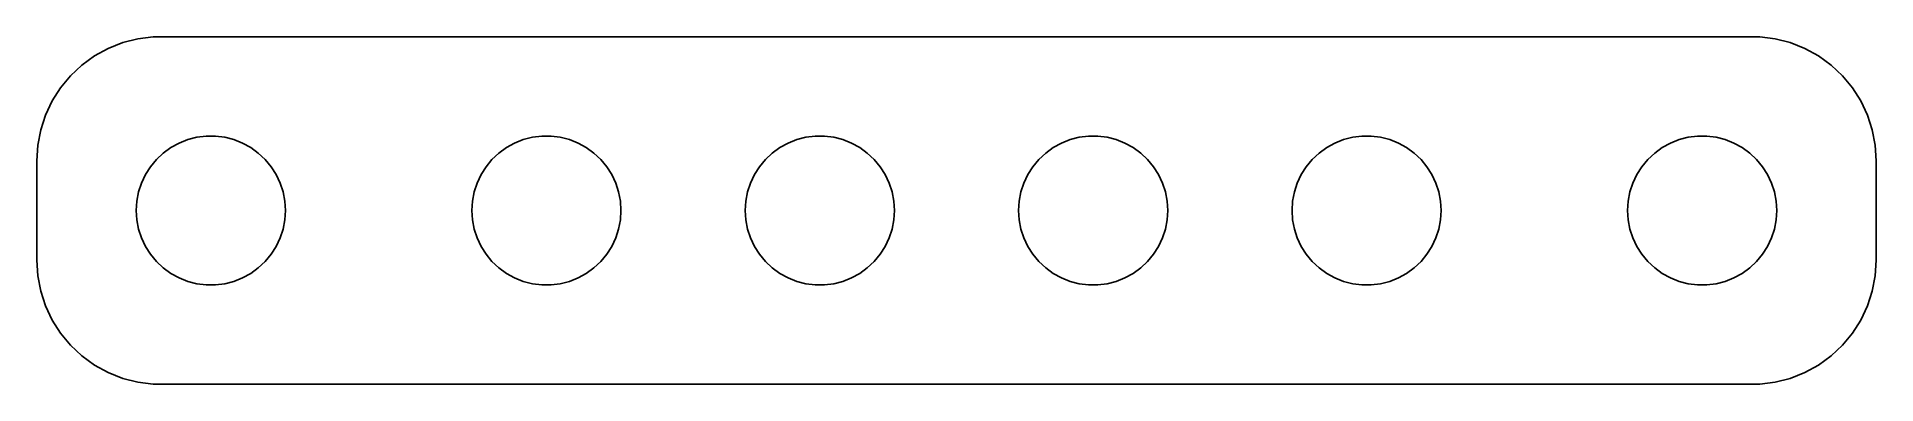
# Model space of a CAD drawing. Header units: metres. Extents: x -37 to 37, y -7 to 7.
import ezdxf

# ---------------------------------------------------------------- set-up
doc = ezdxf.new("R2010")
doc.units = ezdxf.units.M

msp = doc.modelspace()

# ---------------------------------------------------------------- linework, layer by layer
for p, q in [((-33.5451, 6.75528), (-34.1289, 6.52412)), ((-32.9369, 6.91142), (-33.5451, 6.75528)), ((-32.3139, 6.99013), (-32.9369, 6.91142)), ((32.3139, 6.99013), (-32.3139, 6.99013)), ((32.9369, 6.91142), (32.3139, 6.99013)), ((33.5451, 6.75528), (32.9369, 6.91142)), ((34.1289, 6.52412), (33.5451, 6.75528)), ((-34.6791, 6.22163), (-35.1871, 5.85255)), ((-34.1289, 6.52412), (-34.6791, 6.22163)), ((34.6791, 6.22163), (34.1289, 6.52412)), ((35.1871, 5.85255), (34.6791, 6.22163)), ((-35.6448, 5.42273), (-36.0451, 4.93892)), ((-35.1871, 5.85255), (-35.6448, 5.42273)), ((35.6448, 5.42273), (35.1871, 5.85255)), ((36.0451, 4.93892), (35.6448, 5.42273)), ((-36.0451, 4.93892), (-36.3815, 4.40877)), ((36.3815, 4.40877), (36.0451, 4.93892)), ((-36.6489, 3.84062), (-36.8429, 3.24344)), ((-36.3815, 4.40877), (-36.6489, 3.84062)), ((36.6489, 3.84062), (36.3815, 4.40877)), ((36.8429, 3.24344), (36.6489, 3.84062)), ((-36.8429, 3.24344), (-36.9606, 2.62666)), ((-30.5621, 2.94685), (-30.1884, 2.99408)), ((-30.1884, 2.99408), (-29.8116, 2.99408)), ((-29.8116, 2.99408), (-29.4379, 2.94685)), ((-17.0621, 2.94685), (-16.6884, 2.99408)), ((-16.6884, 2.99408), (-16.3116, 2.99408)), ((-16.3116, 2.99408), (-15.9379, 2.94685)), ((-6.06213, 2.94685), (-5.68837, 2.99408)), ((-5.68837, 2.99408), (-5.31161, 2.99408)), ((-5.31161, 2.99408), (-4.93785, 2.94685)), ((4.93785, 2.94685), (5.31161, 2.99408)), ((5.31161, 2.99408), (5.68837, 2.99408)), ((5.68837, 2.99408), (6.06213, 2.94685)), ((15.9379, 2.94685), (16.3116, 2.99408)), ((16.3116, 2.99408), (16.6884, 2.99408)), ((16.6884, 2.99408), (17.0621, 2.94685)), ((29.4379, 2.94685), (29.8116, 2.99408)), ((29.8116, 2.99408), (30.1884, 2.99408)), ((30.1884, 2.99408), (30.5621, 2.94685)), ((36.9606, 2.62666), (36.8429, 3.24344)), ((-36.9606, 2.62666), (-37, 2)), ((-32.1869, 2.05363), (-31.9123, 2.31154)), ((-31.9123, 2.31154), (-31.6075, 2.53297)), ((-31.6075, 2.53297), (-31.2773, 2.71448)), ((-31.2773, 2.71448), (-30.927, 2.85316)), ((-30.927, 2.85316), (-30.5621, 2.94685)), ((-29.4379, 2.94685), (-29.0729, 2.85316)), ((-29.0729, 2.85316), (-28.7227, 2.71448)), ((-28.7227, 2.71448), (-28.3925, 2.53297)), ((-28.3925, 2.53297), (-28.0877, 2.31154)), ((-28.0877, 2.31154), (-27.8131, 2.05363)), ((-18.6869, 2.05363), (-18.4123, 2.31154)), ((-18.4123, 2.31154), (-18.1075, 2.53297)), ((-18.1075, 2.53297), (-17.7773, 2.71448)), ((-17.7773, 2.71448), (-17.427, 2.85316)), ((-17.427, 2.85316), (-17.0621, 2.94685)), ((-15.9379, 2.94685), (-15.5729, 2.85316)), ((-15.5729, 2.85316), (-15.2227, 2.71448)), ((-15.2227, 2.71448), (-14.8925, 2.53297)), ((-14.8925, 2.53297), (-14.5877, 2.31154)), ((-14.5877, 2.31154), (-14.3131, 2.05363)), ((-7.6869, 2.05363), (-7.41226, 2.31154)), ((-7.41226, 2.31154), (-7.10747, 2.53297)), ((-7.10747, 2.53297), (-6.77733, 2.71448)), ((-6.77733, 2.71448), (-6.42705, 2.85316)), ((-6.42705, 2.85316), (-6.06213, 2.94685)), ((-4.93785, 2.94685), (-4.57294, 2.85316)), ((-4.57294, 2.85316), (-4.22266, 2.71448)), ((-4.22266, 2.71448), (-3.89252, 2.53297)), ((-3.89252, 2.53297), (-3.58772, 2.31154)), ((-3.58772, 2.31154), (-3.31308, 2.05363)), ((3.31308, 2.05363), (3.58772, 2.31154)), ((3.58772, 2.31154), (3.89252, 2.53297)), ((3.89252, 2.53297), (4.22266, 2.71448)), ((4.22266, 2.71448), (4.57294, 2.85316)), ((4.57294, 2.85316), (4.93785, 2.94685)), ((6.06213, 2.94685), (6.42705, 2.85316)), ((6.42705, 2.85316), (6.77733, 2.71448)), ((6.77733, 2.71448), (7.10747, 2.53297)), ((7.10747, 2.53297), (7.41226, 2.31154)), ((7.41226, 2.31154), (7.6869, 2.05363)), ((14.3131, 2.05363), (14.5877, 2.31154)), ((14.5877, 2.31154), (14.8925, 2.53297)), ((14.8925, 2.53297), (15.2227, 2.71448)), ((15.2227, 2.71448), (15.5729, 2.85316)), ((15.5729, 2.85316), (15.9379, 2.94685)), ((17.0621, 2.94685), (17.427, 2.85316)), ((17.427, 2.85316), (17.7773, 2.71448)), ((17.7773, 2.71448), (18.1075, 2.53297)), ((18.1075, 2.53297), (18.4123, 2.31154)), ((18.4123, 2.31154), (18.6869, 2.05363)), ((27.8131, 2.05363), (28.0877, 2.31154)), ((28.0877, 2.31154), (28.3925, 2.53297)), ((28.3925, 2.53297), (28.7227, 2.71448)), ((28.7227, 2.71448), (29.0729, 2.85316)), ((29.0729, 2.85316), (29.4379, 2.94685)), ((30.5621, 2.94685), (30.927, 2.85316)), ((30.927, 2.85316), (31.2773, 2.71448)), ((31.2773, 2.71448), (31.6075, 2.53297)), ((31.6075, 2.53297), (31.9123, 2.31154)), ((31.9123, 2.31154), (32.1869, 2.05363)), ((37, 2), (36.9606, 2.62666)), ((-37, 2), (-37, -2)), ((-32.6289, 1.44525), (-32.427, 1.76335)), ((-32.427, 1.76335), (-32.1869, 2.05363)), ((-27.8131, 2.05363), (-27.5729, 1.76335)), ((-27.5729, 1.76335), (-27.3711, 1.44525)), ((-19.1289, 1.44525), (-18.927, 1.76335)), ((-18.927, 1.76335), (-18.6869, 2.05363)), ((-14.3131, 2.05363), (-14.0729, 1.76335)), ((-14.0729, 1.76335), (-13.8711, 1.44525)), ((-8.12891, 1.44525), (-7.92705, 1.76335)), ((-7.92705, 1.76335), (-7.6869, 2.05363)), ((-3.31308, 2.05363), (-3.07294, 1.76335)), ((-3.07294, 1.76335), (-2.87108, 1.44525)), ((2.87108, 1.44525), (3.07294, 1.76335)), ((3.07294, 1.76335), (3.31308, 2.05363)), ((7.6869, 2.05363), (7.92705, 1.76335)), ((7.92705, 1.76335), (8.12891, 1.44525)), ((13.8711, 1.44525), (14.0729, 1.76335)), ((14.0729, 1.76335), (14.3131, 2.05363)), ((18.6869, 2.05363), (18.927, 1.76335)), ((18.927, 1.76335), (19.1289, 1.44525)), ((27.3711, 1.44525), (27.5729, 1.76335)), ((27.5729, 1.76335), (27.8131, 2.05363)), ((32.1869, 2.05363), (32.427, 1.76335)), ((32.427, 1.76335), (32.6289, 1.44525)), ((37, -2), (37, 2)), ((-32.9763, 0.375992), (-32.9057, 0.746063)), ((-32.9057, 0.746063), (-32.7893, 1.10437)), ((-32.7893, 1.10437), (-32.6289, 1.44525)), ((-27.3711, 1.44525), (-27.2107, 1.10437)), ((-27.2107, 1.10437), (-27.0942, 0.746063)), ((-27.0942, 0.746063), (-27.0237, 0.375992)), ((-19.4763, 0.375992), (-19.4057, 0.746063)), ((-19.4057, 0.746063), (-19.2893, 1.10437)), ((-19.2893, 1.10437), (-19.1289, 1.44525)), ((-13.8711, 1.44525), (-13.7107, 1.10437)), ((-13.7107, 1.10437), (-13.5942, 0.746063)), ((-13.5942, 0.746063), (-13.5237, 0.375992)), ((-8.47633, 0.375992), (-8.40575, 0.746063)), ((-8.40575, 0.746063), (-8.28932, 1.10437)), ((-8.28932, 1.10437), (-8.12891, 1.44525)), ((-2.87108, 1.44525), (-2.71066, 1.10437)), ((-2.71066, 1.10437), (-2.59424, 0.746063)), ((-2.59424, 0.746063), (-2.52365, 0.375992)), ((2.52365, 0.375992), (2.59424, 0.746063)), ((2.59424, 0.746063), (2.71066, 1.10437)), ((2.71066, 1.10437), (2.87108, 1.44525)), ((8.12891, 1.44525), (8.28932, 1.10437)), ((8.28932, 1.10437), (8.40575, 0.746063)), ((8.40575, 0.746063), (8.47633, 0.375992)), ((13.5237, 0.375992), (13.5942, 0.746063)), ((13.5942, 0.746063), (13.7107, 1.10437)), ((13.7107, 1.10437), (13.8711, 1.44525)), ((19.1289, 1.44525), (19.2893, 1.10437)), ((19.2893, 1.10437), (19.4057, 0.746063)), ((19.4057, 0.746063), (19.4763, 0.375992)), ((27.0237, 0.375992), (27.0942, 0.746063)), ((27.0942, 0.746063), (27.2107, 1.10437)), ((27.2107, 1.10437), (27.3711, 1.44525)), ((32.6289, 1.44525), (32.7893, 1.10437)), ((32.7893, 1.10437), (32.9057, 0.746063)), ((32.9057, 0.746063), (32.9763, 0.375992)), ((-33, 0), (-32.9763, 0.375992)), ((-32.9763, -0.375992), (-33, 0)), ((-27.0237, 0.375992), (-27, 0)), ((-27, 0), (-27.0237, -0.375992)), ((-19.5, 0), (-19.4763, 0.375992)), ((-19.4763, -0.375992), (-19.5, 0)), ((-13.5237, 0.375992), (-13.5, 0)), ((-13.5, 0), (-13.5237, -0.375992)), ((-8.5, 0), (-8.47633, 0.375992)), ((-8.47633, -0.375992), (-8.5, 0)), ((-2.52365, 0.375992), (-2.5, 0)), ((-2.5, 0), (-2.52365, -0.375992)), ((2.5, 0), (2.52365, 0.375992)), ((2.52365, -0.375992), (2.5, 0)), ((8.47633, 0.375992), (8.5, 0)), ((8.5, 0), (8.47633, -0.375992)), ((13.5, 0), (13.5237, 0.375992)), ((13.5237, -0.375992), (13.5, 0)), ((19.4763, 0.375992), (19.5, 0)), ((19.5, 0), (19.4763, -0.375992)), ((27, 0), (27.0237, 0.375992)), ((27.0237, -0.375992), (27, 0)), ((32.9763, 0.375992), (33, 0)), ((33, 0), (32.9763, -0.375992)), ((-32.9057, -0.746063), (-32.9763, -0.375992)), ((-27.0237, -0.375992), (-27.0942, -0.746063)), ((-19.4057, -0.746063), (-19.4763, -0.375992)), ((-13.5237, -0.375992), (-13.5942, -0.746063)), ((-8.40575, -0.746063), (-8.47633, -0.375992)), ((-2.52365, -0.375992), (-2.59424, -0.746063)), ((2.59424, -0.746063), (2.52365, -0.375992)), ((8.47633, -0.375992), (8.40575, -0.746063)), ((13.5942, -0.746063), (13.5237, -0.375992)), ((19.4763, -0.375992), (19.4057, -0.746063)), ((27.0942, -0.746063), (27.0237, -0.375992)), ((32.9763, -0.375992), (32.9057, -0.746063)), ((-32.7893, -1.10437), (-32.9057, -0.746063)), ((-32.6289, -1.44525), (-32.7893, -1.10437)), ((-32.427, -1.76335), (-32.6289, -1.44525)), ((-27.3711, -1.44525), (-27.5729, -1.76335)), ((-27.2107, -1.10437), (-27.3711, -1.44525)), ((-27.0942, -0.746063), (-27.2107, -1.10437)), ((-19.2893, -1.10437), (-19.4057, -0.746063)), ((-19.1289, -1.44525), (-19.2893, -1.10437)), ((-18.927, -1.76335), (-19.1289, -1.44525)), ((-13.8711, -1.44525), (-14.0729, -1.76335)), ((-13.7107, -1.10437), (-13.8711, -1.44525)), ((-13.5942, -0.746063), (-13.7107, -1.10437)), ((-8.28932, -1.10437), (-8.40575, -0.746063)), ((-8.12891, -1.44525), (-8.28932, -1.10437)), ((-7.92705, -1.76335), (-8.12891, -1.44525)), ((-2.87108, -1.44525), (-3.07294, -1.76335)), ((-2.71066, -1.10437), (-2.87108, -1.44525)), ((-2.59424, -0.746063), (-2.71066, -1.10437)), ((2.71066, -1.10437), (2.59424, -0.746063)), ((2.87108, -1.44525), (2.71066, -1.10437)), ((3.07294, -1.76335), (2.87108, -1.44525)), ((8.12891, -1.44525), (7.92705, -1.76335)), ((8.28932, -1.10437), (8.12891, -1.44525)), ((8.40575, -0.746063), (8.28932, -1.10437)), ((13.7107, -1.10437), (13.5942, -0.746063)), ((13.8711, -1.44525), (13.7107, -1.10437)), ((14.0729, -1.76335), (13.8711, -1.44525)), ((19.1289, -1.44525), (18.927, -1.76335)), ((19.2893, -1.10437), (19.1289, -1.44525)), ((19.4057, -0.746063), (19.2893, -1.10437)), ((27.2107, -1.10437), (27.0942, -0.746063)), ((27.3711, -1.44525), (27.2107, -1.10437)), ((27.5729, -1.76335), (27.3711, -1.44525)), ((32.6289, -1.44525), (32.427, -1.76335)), ((32.7893, -1.10437), (32.6289, -1.44525)), ((32.9057, -0.746063), (32.7893, -1.10437)), ((-37, -2), (-36.9606, -2.62666)), ((-32.1869, -2.05363), (-32.427, -1.76335)), ((-31.9123, -2.31154), (-32.1869, -2.05363)), ((-27.8131, -2.05363), (-28.0877, -2.31154)), ((-27.5729, -1.76335), (-27.8131, -2.05363)), ((-18.6869, -2.05363), (-18.927, -1.76335)), ((-18.4123, -2.31154), (-18.6869, -2.05363)), ((-14.3131, -2.05363), (-14.5877, -2.31154)), ((-14.0729, -1.76335), (-14.3131, -2.05363)), ((-7.6869, -2.05363), (-7.92705, -1.76335)), ((-7.41226, -2.31154), (-7.6869, -2.05363)), ((-3.31308, -2.05363), (-3.58772, -2.31154)), ((-3.07294, -1.76335), (-3.31308, -2.05363)), ((3.31308, -2.05363), (3.07294, -1.76335)), ((3.58772, -2.31154), (3.31308, -2.05363)), ((7.6869, -2.05363), (7.41226, -2.31154)), ((7.92705, -1.76335), (7.6869, -2.05363)), ((14.3131, -2.05363), (14.0729, -1.76335)), ((14.5877, -2.31154), (14.3131, -2.05363)), ((18.6869, -2.05363), (18.4123, -2.31154)), ((18.927, -1.76335), (18.6869, -2.05363)), ((27.8131, -2.05363), (27.5729, -1.76335)), ((28.0877, -2.31154), (27.8131, -2.05363)), ((32.1869, -2.05363), (31.9123, -2.31154)), ((32.427, -1.76335), (32.1869, -2.05363)), ((36.9606, -2.62666), (37, -2)), ((-36.9606, -2.62666), (-36.8429, -3.24344)), ((-31.6075, -2.53297), (-31.9123, -2.31154)), ((-31.2773, -2.71448), (-31.6075, -2.53297)), ((-30.927, -2.85316), (-31.2773, -2.71448)), ((-30.5621, -2.94685), (-30.927, -2.85316)), ((-30.1884, -2.99408), (-30.5621, -2.94685)), ((-29.4379, -2.94685), (-29.8116, -2.99408)), ((-29.0729, -2.85316), (-29.4379, -2.94685)), ((-28.7227, -2.71448), (-29.0729, -2.85316)), ((-28.3925, -2.53297), (-28.7227, -2.71448)), ((-28.0877, -2.31154), (-28.3925, -2.53297)), ((-18.1075, -2.53297), (-18.4123, -2.31154)), ((-17.7773, -2.71448), (-18.1075, -2.53297)), ((-17.427, -2.85316), (-17.7773, -2.71448)), ((-17.0621, -2.94685), (-17.427, -2.85316)), ((-16.6884, -2.99408), (-17.0621, -2.94685)), ((-15.9379, -2.94685), (-16.3116, -2.99408)), ((-15.5729, -2.85316), (-15.9379, -2.94685)), ((-15.2227, -2.71448), (-15.5729, -2.85316)), ((-14.8925, -2.53297), (-15.2227, -2.71448)), ((-14.5877, -2.31154), (-14.8925, -2.53297)), ((-7.10747, -2.53297), (-7.41226, -2.31154)), ((-6.77733, -2.71448), (-7.10747, -2.53297)), ((-6.42705, -2.85316), (-6.77733, -2.71448)), ((-6.06213, -2.94685), (-6.42705, -2.85316)), ((-5.68837, -2.99408), (-6.06213, -2.94685)), ((-4.93785, -2.94685), (-5.31161, -2.99408)), ((-4.57294, -2.85316), (-4.93785, -2.94685)), ((-4.22266, -2.71448), (-4.57294, -2.85316)), ((-3.89252, -2.53297), (-4.22266, -2.71448)), ((-3.58772, -2.31154), (-3.89252, -2.53297)), ((3.89252, -2.53297), (3.58772, -2.31154)), ((4.22266, -2.71448), (3.89252, -2.53297)), ((4.57294, -2.85316), (4.22266, -2.71448)), ((4.93785, -2.94685), (4.57294, -2.85316)), ((5.31161, -2.99408), (4.93785, -2.94685)), ((6.06213, -2.94685), (5.68837, -2.99408)), ((6.42705, -2.85316), (6.06213, -2.94685)), ((6.77733, -2.71448), (6.42705, -2.85316)), ((7.10747, -2.53297), (6.77733, -2.71448)), ((7.41226, -2.31154), (7.10747, -2.53297)), ((14.8925, -2.53297), (14.5877, -2.31154)), ((15.2227, -2.71448), (14.8925, -2.53297)), ((15.5729, -2.85316), (15.2227, -2.71448)), ((15.9379, -2.94685), (15.5729, -2.85316)), ((16.3116, -2.99408), (15.9379, -2.94685)), ((17.0621, -2.94685), (16.6884, -2.99408)), ((17.427, -2.85316), (17.0621, -2.94685)), ((17.7773, -2.71448), (17.427, -2.85316)), ((18.1075, -2.53297), (17.7773, -2.71448)), ((18.4123, -2.31154), (18.1075, -2.53297)), ((28.3925, -2.53297), (28.0877, -2.31154)), ((28.7227, -2.71448), (28.3925, -2.53297)), ((29.0729, -2.85316), (28.7227, -2.71448)), ((29.4379, -2.94685), (29.0729, -2.85316)), ((29.8116, -2.99408), (29.4379, -2.94685)), ((30.5621, -2.94685), (30.1884, -2.99408)), ((30.927, -2.85316), (30.5621, -2.94685)), ((31.2773, -2.71448), (30.927, -2.85316)), ((31.6075, -2.53297), (31.2773, -2.71448)), ((31.9123, -2.31154), (31.6075, -2.53297)), ((36.8429, -3.24344), (36.9606, -2.62666)), ((-36.8429, -3.24344), (-36.6489, -3.84062)), ((-29.8116, -2.99408), (-30.1884, -2.99408)), ((-16.3116, -2.99408), (-16.6884, -2.99408)), ((-5.31161, -2.99408), (-5.68837, -2.99408)), ((5.68837, -2.99408), (5.31161, -2.99408)), ((16.6884, -2.99408), (16.3116, -2.99408)), ((30.1884, -2.99408), (29.8116, -2.99408)), ((36.6489, -3.84062), (36.8429, -3.24344)), ((-36.6489, -3.84062), (-36.3815, -4.40877)), ((-36.3815, -4.40877), (-36.0451, -4.93892)), ((36.0451, -4.93892), (36.3815, -4.40877)), ((36.3815, -4.40877), (36.6489, -3.84062)), ((-36.0451, -4.93892), (-35.6448, -5.42273)), ((35.6448, -5.42273), (36.0451, -4.93892)), ((-35.6448, -5.42273), (-35.1871, -5.85255)), ((-35.1871, -5.85255), (-34.6791, -6.22163)), ((34.6791, -6.22163), (35.1871, -5.85255)), ((35.1871, -5.85255), (35.6448, -5.42273)), ((-34.6791, -6.22163), (-34.1289, -6.52412)), ((-34.1289, -6.52412), (-33.5451, -6.75528)), ((33.5451, -6.75528), (34.1289, -6.52412)), ((34.1289, -6.52412), (34.6791, -6.22163)), ((-33.5451, -6.75528), (-32.9369, -6.91142)), ((-32.9369, -6.91142), (-32.3139, -6.99013)), ((-32.3139, -6.99013), (32.3139, -6.99013)), ((32.3139, -6.99013), (32.9369, -6.91142)), ((32.9369, -6.91142), (33.5451, -6.75528))]:
    msp.add_line(p, q)

doc.saveas('drawing.dxf')
